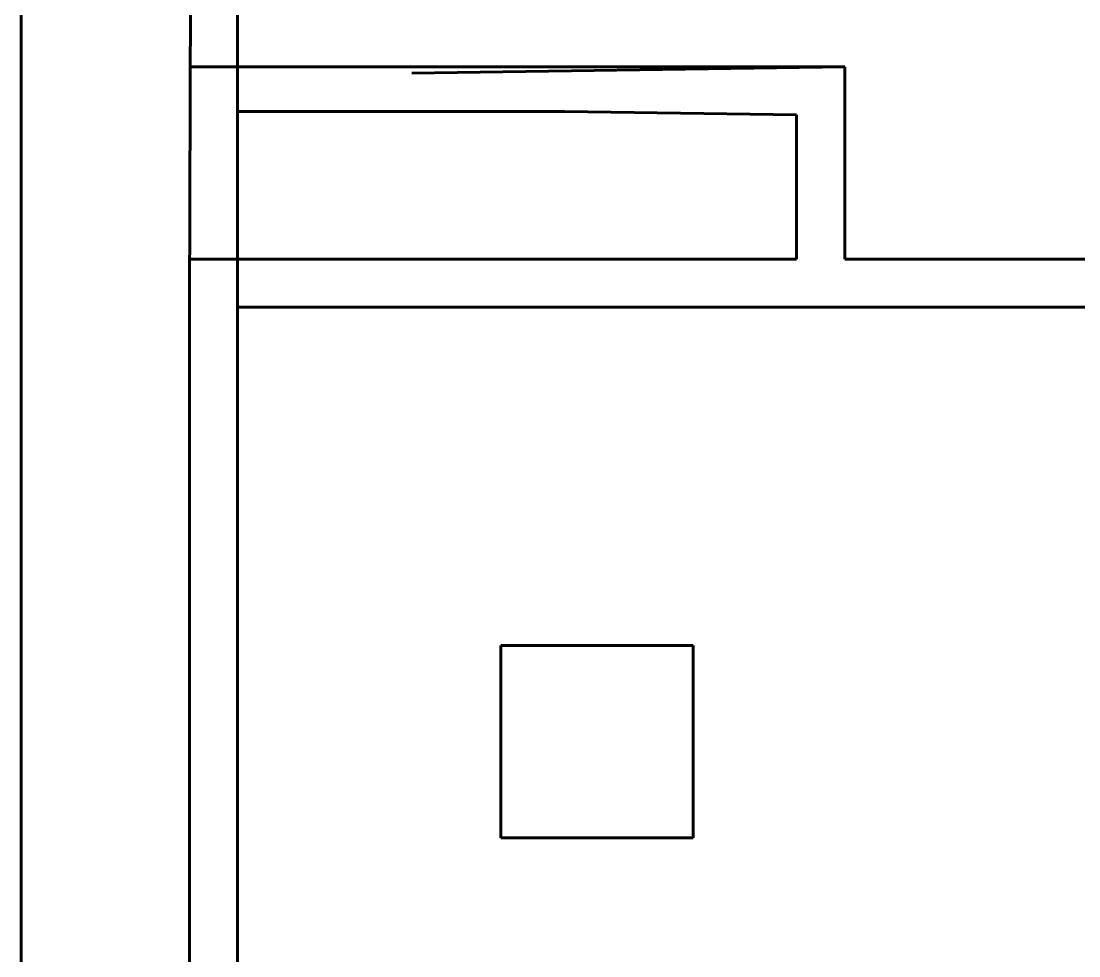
# Model space of a CAD drawing. Extents: x 0 to 297, y 0 to 292.
# Drawn here: x 65.64 to 76.64, y 82.77 to 92.49 of the extents above; entities that cross this region are included whole.
import ezdxf

# ---------------------------------------------------------------- set-up
doc = ezdxf.new("R2010")
doc.units = 0
doc.header["$MEASUREMENT"] = 0
doc.linetypes.add('K5LT_BASIC', pattern=[0])
doc.layers.add('Системный слой', color=7, linetype='Continuous')

# ---------------------------------------------------------------- blocks, each defined once
blk = doc.blocks.new('*U')
at = {"layer": 'Системный слой', "linetype": 'K5LT_BASIC', "lineweight": 60}
for p, q in [((72.632, 86), (70.632, 86)), ((70.632, 86), (70.632, 84)), ((72.632, 84), (72.632, 86)), ((70.632, 84), (72.632, 84))]:
    blk.add_line(p, q, dxfattribs=at)

msp = doc.modelspace()

# ---------------------------------------------------------------- linework, layer by layer
at = {"layer": 'Системный слой', "linetype": 'K5LT_BASIC', "lineweight": 60}
for p, q in [((65.642, 67.019), (65.642, 114.519)), ((67.392, 89.519), (67.426, 98.023)), ((67.892, 89.519), (67.892, 98.019)), ((74.207, 92.019), (67.392, 92.019)), ((74.207, 92.019), (69.706, 91.953)), ((74.207, 90.019), (74.207, 92.019)), ((71.293, 91.556), (67.892, 91.556)), ((73.707, 91.519), (71.293, 91.556)), ((73.707, 90.019), (73.707, 91.519)), ((70.207, 90.019), (67.392, 90.019)), ((73.707, 90.019), (70.207, 90.019)), ((78.207, 90.019), (74.207, 90.019)), ((67.392, 69.519), (67.392, 89.519)), ((67.892, 69.519), (67.892, 89.519)), ((83.392, 89.519), (67.892, 89.519)), ((99.392, 89.519), (67.892, 89.519)), ((67.892, 69.519), (67.892, 89.519)), ((75.892, 89.519), (99.392, 89.519))]:
    msp.add_line(p, q, dxfattribs=at)

# ---------------------------------------------------------------- block references
at = {"layer": 'Системный слой'}
msp.add_blockref('*U', (0, 0), dxfattribs=at)
msp.add_blockref('*U', (0, 0), dxfattribs=at)
msp.add_blockref('*U', (0, 0), dxfattribs=at)
msp.add_blockref('*U', (0, 0), dxfattribs=at)
msp.add_blockref('*U', (0, 0), dxfattribs=at)
msp.add_blockref('*U', (0, 0), dxfattribs=at)
msp.add_blockref('*U', (0, 0), dxfattribs=at)
msp.add_blockref('*U', (0, 0), dxfattribs=at)
msp.add_blockref('*U', (0, 0), dxfattribs=at)
msp.add_blockref('*U', (0, 0), dxfattribs=at)
msp.add_blockref('*U', (0, 0), dxfattribs=at)
msp.add_blockref('*U', (0, 0), dxfattribs=at)
msp.add_blockref('*U', (0, 0), dxfattribs=at)
msp.add_blockref('*U', (0, 0), dxfattribs=at)
msp.add_blockref('*U', (0, 0), dxfattribs=at)
msp.add_blockref('*U', (0, 0), dxfattribs=at)
msp.add_blockref('*U', (0, 0), dxfattribs=at)
msp.add_blockref('*U', (0, 0), dxfattribs=at)
msp.add_blockref('*U', (0, 0), dxfattribs=at)
msp.add_blockref('*U', (0, 0), dxfattribs=at)
msp.add_blockref('*U', (0, 0), dxfattribs=at)
msp.add_blockref('*U', (0, 0), dxfattribs=at)
msp.add_blockref('*U', (0, 0), dxfattribs=at)
msp.add_blockref('*U', (0, 0), dxfattribs=at)
msp.add_blockref('*U', (0, 0), dxfattribs=at)
msp.add_blockref('*U', (0, 0), dxfattribs=at)
msp.add_blockref('*U', (0, 0), dxfattribs=at)
msp.add_blockref('*U', (0, 0), dxfattribs=at)
msp.add_blockref('*U', (0, 0), dxfattribs=at)
msp.add_blockref('*U', (0, 0), dxfattribs=at)
msp.add_blockref('*U', (0, 0), dxfattribs=at)
msp.add_blockref('*U', (0, 0), dxfattribs=at)
msp.add_blockref('*U', (0, 0), dxfattribs=at)
msp.add_blockref('*U', (0, 0), dxfattribs=at)
msp.add_blockref('*U', (0, 0), dxfattribs=at)
msp.add_blockref('*U', (0, 0), dxfattribs=at)
msp.add_blockref('*U', (0, 0), dxfattribs=at)
msp.add_blockref('*U', (0, 0), dxfattribs=at)
msp.add_blockref('*U', (0, 0), dxfattribs=at)
msp.add_blockref('*U', (0, 0), dxfattribs=at)
msp.add_blockref('*U', (0, 0), dxfattribs=at)
msp.add_blockref('*U', (0, 0), dxfattribs=at)
msp.add_blockref('*U', (0, 0), dxfattribs=at)
msp.add_blockref('*U', (0, 0), dxfattribs=at)
msp.add_blockref('*U', (0, 0), dxfattribs=at)
msp.add_blockref('*U', (0, 0), dxfattribs=at)
msp.add_blockref('*U', (0, 0), dxfattribs=at)
msp.add_blockref('*U', (0, 0), dxfattribs=at)
msp.add_blockref('*U', (0, 0), dxfattribs=at)
msp.add_blockref('*U', (0, 0), dxfattribs=at)
msp.add_blockref('*U', (0, 0), dxfattribs=at)
msp.add_blockref('*U', (0, 0), dxfattribs=at)
msp.add_blockref('*U', (0, 0), dxfattribs=at)
msp.add_blockref('*U', (0, 0), dxfattribs=at)
msp.add_blockref('*U', (0, 0), dxfattribs=at)
msp.add_blockref('*U', (0, 0), dxfattribs=at)
msp.add_blockref('*U', (0, 0), dxfattribs=at)
msp.add_blockref('*U', (0, 0), dxfattribs=at)
msp.add_blockref('*U', (0, 0), dxfattribs=at)
msp.add_blockref('*U', (0, 0), dxfattribs=at)
msp.add_blockref('*U', (0, 0), dxfattribs=at)
msp.add_blockref('*U', (0, 0), dxfattribs=at)
msp.add_blockref('*U', (0, 0), dxfattribs=at)
msp.add_blockref('*U', (0, 0), dxfattribs=at)
msp.add_blockref('*U', (0, 0), dxfattribs=at)
msp.add_blockref('*U', (0, 0), dxfattribs=at)
msp.add_blockref('*U', (0, 0), dxfattribs=at)
msp.add_blockref('*U', (0, 0), dxfattribs=at)
msp.add_blockref('*U', (0, 0), dxfattribs=at)
msp.add_blockref('*U', (0, 0), dxfattribs=at)
msp.add_blockref('*U', (0, 0), dxfattribs=at)
msp.add_blockref('*U', (0, 0), dxfattribs=at)
msp.add_blockref('*U', (0, 0), dxfattribs=at)
msp.add_blockref('*U', (0, 0), dxfattribs=at)
msp.add_blockref('*U', (0, 0), dxfattribs=at)
msp.add_blockref('*U', (0, 0), dxfattribs=at)
msp.add_blockref('*U', (0, 0), dxfattribs=at)
msp.add_blockref('*U', (0, 0), dxfattribs=at)
msp.add_blockref('*U', (0, 0), dxfattribs=at)
msp.add_blockref('*U', (0, 0), dxfattribs=at)
msp.add_blockref('*U', (0, 0), dxfattribs=at)
msp.add_blockref('*U', (0, 0), dxfattribs=at)
msp.add_blockref('*U', (0, 0), dxfattribs=at)
msp.add_blockref('*U', (0, 0), dxfattribs=at)
msp.add_blockref('*U', (0, 0), dxfattribs=at)
msp.add_blockref('*U', (0, 0), dxfattribs=at)
msp.add_blockref('*U', (0, 0), dxfattribs=at)
msp.add_blockref('*U', (0, 0), dxfattribs=at)
msp.add_blockref('*U', (0, 0), dxfattribs=at)
msp.add_blockref('*U', (0, 0), dxfattribs=at)
msp.add_blockref('*U', (0, 0), dxfattribs=at)
msp.add_blockref('*U', (0, 0), dxfattribs=at)
msp.add_blockref('*U', (0, 0), dxfattribs=at)
msp.add_blockref('*U', (0, 0), dxfattribs=at)
msp.add_blockref('*U', (0, 0), dxfattribs=at)
msp.add_blockref('*U', (0, 0), dxfattribs=at)
msp.add_blockref('*U', (0, 0), dxfattribs=at)
msp.add_blockref('*U', (0, 0), dxfattribs=at)
msp.add_blockref('*U', (0, 0), dxfattribs=at)
msp.add_blockref('*U', (0, 0), dxfattribs=at)
msp.add_blockref('*U', (0, 0), dxfattribs=at)
msp.add_blockref('*U', (0, 0), dxfattribs=at)
msp.add_blockref('*U', (0, 0), dxfattribs=at)
msp.add_blockref('*U', (0, 0), dxfattribs=at)
msp.add_blockref('*U', (0, 0), dxfattribs=at)
msp.add_blockref('*U', (0, 0), dxfattribs=at)
msp.add_blockref('*U', (0, 0), dxfattribs=at)
msp.add_blockref('*U', (0, 0), dxfattribs=at)
msp.add_blockref('*U', (0, 0), dxfattribs=at)
msp.add_blockref('*U', (0, 0), dxfattribs=at)
msp.add_blockref('*U', (0, 0), dxfattribs=at)
msp.add_blockref('*U', (0, 0), dxfattribs=at)
msp.add_blockref('*U', (0, 0), dxfattribs=at)
msp.add_blockref('*U', (0, 0), dxfattribs=at)
msp.add_blockref('*U', (0, 0), dxfattribs=at)
msp.add_blockref('*U', (0, 0), dxfattribs=at)
msp.add_blockref('*U', (0, 0), dxfattribs=at)
msp.add_blockref('*U', (0, 0), dxfattribs=at)
msp.add_blockref('*U', (0, 0), dxfattribs=at)
msp.add_blockref('*U', (0, 0), dxfattribs=at)
msp.add_blockref('*U', (0, 0), dxfattribs=at)
msp.add_blockref('*U', (0, 0), dxfattribs=at)
msp.add_blockref('*U', (0, 0), dxfattribs=at)
msp.add_blockref('*U', (0, 0), dxfattribs=at)
msp.add_blockref('*U', (0, 0), dxfattribs=at)
msp.add_blockref('*U', (0, 0), dxfattribs=at)
msp.add_blockref('*U', (0, 0), dxfattribs=at)
msp.add_blockref('*U', (0, 0), dxfattribs=at)
msp.add_blockref('*U', (0, 0), dxfattribs=at)
msp.add_blockref('*U', (0, 0), dxfattribs=at)
msp.add_blockref('*U', (0, 0), dxfattribs=at)
msp.add_blockref('*U', (0, 0), dxfattribs=at)
msp.add_blockref('*U', (0, 0), dxfattribs=at)
msp.add_blockref('*U', (0, 0), dxfattribs=at)
msp.add_blockref('*U', (0, 0), dxfattribs=at)
msp.add_blockref('*U', (0, 0), dxfattribs=at)
msp.add_blockref('*U', (0, 0), dxfattribs=at)
msp.add_blockref('*U', (0, 0), dxfattribs=at)
msp.add_blockref('*U', (0, 0), dxfattribs=at)
msp.add_blockref('*U', (0, 0), dxfattribs=at)
msp.add_blockref('*U', (0, 0), dxfattribs=at)
msp.add_blockref('*U', (0, 0), dxfattribs=at)
msp.add_blockref('*U', (0, 0), dxfattribs=at)
msp.add_blockref('*U', (0, 0), dxfattribs=at)
msp.add_blockref('*U', (0, 0), dxfattribs=at)
msp.add_blockref('*U', (0, 0), dxfattribs=at)
msp.add_blockref('*U', (0, 0), dxfattribs=at)
msp.add_blockref('*U', (0, 0), dxfattribs=at)
msp.add_blockref('*U', (0, 0), dxfattribs=at)
msp.add_blockref('*U', (0, 0), dxfattribs=at)
msp.add_blockref('*U', (0, 0), dxfattribs=at)
msp.add_blockref('*U', (0, 0), dxfattribs=at)
msp.add_blockref('*U', (0, 0), dxfattribs=at)
msp.add_blockref('*U', (0, 0), dxfattribs=at)
msp.add_blockref('*U', (0, 0), dxfattribs=at)
msp.add_blockref('*U', (0, 0), dxfattribs=at)
msp.add_blockref('*U', (0, 0), dxfattribs=at)
msp.add_blockref('*U', (0, 0), dxfattribs=at)
msp.add_blockref('*U', (0, 0), dxfattribs=at)
msp.add_blockref('*U', (0, 0), dxfattribs=at)
msp.add_blockref('*U', (0, 0), dxfattribs=at)
msp.add_blockref('*U', (0, 0), dxfattribs=at)
msp.add_blockref('*U', (0, 0), dxfattribs=at)
msp.add_blockref('*U', (0, 0), dxfattribs=at)
msp.add_blockref('*U', (0, 0), dxfattribs=at)
msp.add_blockref('*U', (0, 0), dxfattribs=at)
msp.add_blockref('*U', (0, 0), dxfattribs=at)
msp.add_blockref('*U', (0, 0), dxfattribs=at)
msp.add_blockref('*U', (0, 0), dxfattribs=at)
msp.add_blockref('*U', (0, 0), dxfattribs=at)
msp.add_blockref('*U', (0, 0), dxfattribs=at)
msp.add_blockref('*U', (0, 0), dxfattribs=at)
msp.add_blockref('*U', (0, 0), dxfattribs=at)
msp.add_blockref('*U', (0, 0), dxfattribs=at)
msp.add_blockref('*U', (0, 0), dxfattribs=at)
msp.add_blockref('*U', (0, 0), dxfattribs=at)
msp.add_blockref('*U', (0, 0), dxfattribs=at)
msp.add_blockref('*U', (0, 0), dxfattribs=at)
msp.add_blockref('*U', (0, 0), dxfattribs=at)
msp.add_blockref('*U', (0, 0), dxfattribs=at)
msp.add_blockref('*U', (0, 0), dxfattribs=at)
msp.add_blockref('*U', (0, 0), dxfattribs=at)
msp.add_blockref('*U', (0, 0), dxfattribs=at)
msp.add_blockref('*U', (0, 0), dxfattribs=at)
msp.add_blockref('*U', (0, 0), dxfattribs=at)
msp.add_blockref('*U', (0, 0), dxfattribs=at)
msp.add_blockref('*U', (0, 0), dxfattribs=at)
msp.add_blockref('*U', (0, 0), dxfattribs=at)
msp.add_blockref('*U', (0, 0), dxfattribs=at)
msp.add_blockref('*U', (0, 0), dxfattribs=at)
msp.add_blockref('*U', (0, 0), dxfattribs=at)
msp.add_blockref('*U', (0, 0), dxfattribs=at)
msp.add_blockref('*U', (0, 0), dxfattribs=at)
msp.add_blockref('*U', (0, 0), dxfattribs=at)
msp.add_blockref('*U', (0, 0), dxfattribs=at)
msp.add_blockref('*U', (0, 0), dxfattribs=at)
msp.add_blockref('*U', (0, 0), dxfattribs=at)
msp.add_blockref('*U', (0, 0), dxfattribs=at)
msp.add_blockref('*U', (0, 0), dxfattribs=at)
msp.add_blockref('*U', (0, 0), dxfattribs=at)
msp.add_blockref('*U', (0, 0), dxfattribs=at)
msp.add_blockref('*U', (0, 0), dxfattribs=at)
msp.add_blockref('*U', (0, 0), dxfattribs=at)
msp.add_blockref('*U', (0, 0), dxfattribs=at)
msp.add_blockref('*U', (0, 0), dxfattribs=at)
msp.add_blockref('*U', (0, 0), dxfattribs=at)
msp.add_blockref('*U', (0, 0), dxfattribs=at)
msp.add_blockref('*U', (0, 0), dxfattribs=at)
msp.add_blockref('*U', (0, 0), dxfattribs=at)
msp.add_blockref('*U', (0, 0), dxfattribs=at)
msp.add_blockref('*U', (0, 0), dxfattribs=at)
msp.add_blockref('*U', (0, 0), dxfattribs=at)
msp.add_blockref('*U', (0, 0), dxfattribs=at)
msp.add_blockref('*U', (0, 0), dxfattribs=at)
msp.add_blockref('*U', (0, 0), dxfattribs=at)
msp.add_blockref('*U', (0, 0), dxfattribs=at)
msp.add_blockref('*U', (0, 0), dxfattribs=at)
msp.add_blockref('*U', (0, 0), dxfattribs=at)
msp.add_blockref('*U', (0, 0), dxfattribs=at)
msp.add_blockref('*U', (0, 0), dxfattribs=at)
msp.add_blockref('*U', (0, 0), dxfattribs=at)
msp.add_blockref('*U', (0, 0), dxfattribs=at)
msp.add_blockref('*U', (0, 0), dxfattribs=at)
msp.add_blockref('*U', (0, 0), dxfattribs=at)
msp.add_blockref('*U', (0, 0), dxfattribs=at)
msp.add_blockref('*U', (0, 0), dxfattribs=at)
msp.add_blockref('*U', (0, 0), dxfattribs=at)
msp.add_blockref('*U', (0, 0), dxfattribs=at)
msp.add_blockref('*U', (0, 0), dxfattribs=at)
msp.add_blockref('*U', (0, 0), dxfattribs=at)
msp.add_blockref('*U', (0, 0), dxfattribs=at)
msp.add_blockref('*U', (0, 0), dxfattribs=at)
msp.add_blockref('*U', (0, 0), dxfattribs=at)
msp.add_blockref('*U', (0, 0), dxfattribs=at)
msp.add_blockref('*U', (0, 0), dxfattribs=at)
msp.add_blockref('*U', (0, 0), dxfattribs=at)
msp.add_blockref('*U', (0, 0), dxfattribs=at)
msp.add_blockref('*U', (0, 0), dxfattribs=at)
msp.add_blockref('*U', (0, 0), dxfattribs=at)
msp.add_blockref('*U', (0, 0), dxfattribs=at)
msp.add_blockref('*U', (0, 0), dxfattribs=at)
msp.add_blockref('*U', (0, 0), dxfattribs=at)
msp.add_blockref('*U', (0, 0), dxfattribs=at)
msp.add_blockref('*U', (0, 0), dxfattribs=at)
msp.add_blockref('*U', (0, 0), dxfattribs=at)
msp.add_blockref('*U', (0, 0), dxfattribs=at)
msp.add_blockref('*U', (0, 0), dxfattribs=at)
msp.add_blockref('*U', (0, 0), dxfattribs=at)
msp.add_blockref('*U', (0, 0), dxfattribs=at)
msp.add_blockref('*U', (0, 0), dxfattribs=at)
msp.add_blockref('*U', (0, 0), dxfattribs=at)
msp.add_blockref('*U', (0, 0), dxfattribs=at)
msp.add_blockref('*U', (0, 0), dxfattribs=at)
msp.add_blockref('*U', (0, 0), dxfattribs=at)
msp.add_blockref('*U', (0, 0), dxfattribs=at)
msp.add_blockref('*U', (0, 0), dxfattribs=at)
msp.add_blockref('*U', (0, 0), dxfattribs=at)
msp.add_blockref('*U', (0, 0), dxfattribs=at)
msp.add_blockref('*U', (0, 0), dxfattribs=at)
msp.add_blockref('*U', (0, 0), dxfattribs=at)
msp.add_blockref('*U', (0, 0), dxfattribs=at)
msp.add_blockref('*U', (0, 0), dxfattribs=at)
msp.add_blockref('*U', (0, 0), dxfattribs=at)
msp.add_blockref('*U', (0, 0), dxfattribs=at)
msp.add_blockref('*U', (0, 0), dxfattribs=at)
msp.add_blockref('*U', (0, 0), dxfattribs=at)
msp.add_blockref('*U', (0, 0), dxfattribs=at)
msp.add_blockref('*U', (0, 0), dxfattribs=at)
msp.add_blockref('*U', (0, 0), dxfattribs=at)
msp.add_blockref('*U', (0, 0), dxfattribs=at)
msp.add_blockref('*U', (0, 0), dxfattribs=at)
msp.add_blockref('*U', (0, 0), dxfattribs=at)
msp.add_blockref('*U', (0, 0), dxfattribs=at)
msp.add_blockref('*U', (0, 0), dxfattribs=at)
msp.add_blockref('*U', (0, 0), dxfattribs=at)
msp.add_blockref('*U', (0, 0), dxfattribs=at)
msp.add_blockref('*U', (0, 0), dxfattribs=at)
msp.add_blockref('*U', (0, 0), dxfattribs=at)
msp.add_blockref('*U', (0, 0), dxfattribs=at)
msp.add_blockref('*U', (0, 0), dxfattribs=at)
msp.add_blockref('*U', (0, 0), dxfattribs=at)
msp.add_blockref('*U', (0, 0), dxfattribs=at)
msp.add_blockref('*U', (0, 0), dxfattribs=at)
msp.add_blockref('*U', (0, 0), dxfattribs=at)
msp.add_blockref('*U', (0, 0), dxfattribs=at)
msp.add_blockref('*U', (0, 0), dxfattribs=at)
msp.add_blockref('*U', (0, 0), dxfattribs=at)
msp.add_blockref('*U', (0, 0), dxfattribs=at)
msp.add_blockref('*U', (0, 0), dxfattribs=at)
msp.add_blockref('*U', (0, 0), dxfattribs=at)
msp.add_blockref('*U', (0, 0), dxfattribs=at)
msp.add_blockref('*U', (0, 0), dxfattribs=at)
msp.add_blockref('*U', (0, 0), dxfattribs=at)
msp.add_blockref('*U', (0, 0), dxfattribs=at)
msp.add_blockref('*U', (0, 0), dxfattribs=at)
msp.add_blockref('*U', (0, 0), dxfattribs=at)
msp.add_blockref('*U', (0, 0), dxfattribs=at)
msp.add_blockref('*U', (0, 0), dxfattribs=at)
msp.add_blockref('*U', (0, 0), dxfattribs=at)
msp.add_blockref('*U', (0, 0), dxfattribs=at)
msp.add_blockref('*U', (0, 0), dxfattribs=at)
msp.add_blockref('*U', (0, 0), dxfattribs=at)
msp.add_blockref('*U', (0, 0), dxfattribs=at)
msp.add_blockref('*U', (0, 0), dxfattribs=at)
msp.add_blockref('*U', (0, 0), dxfattribs=at)
msp.add_blockref('*U', (0, 0), dxfattribs=at)
msp.add_blockref('*U', (0, 0), dxfattribs=at)
msp.add_blockref('*U', (0, 0), dxfattribs=at)
msp.add_blockref('*U', (0, 0), dxfattribs=at)
msp.add_blockref('*U', (0, 0), dxfattribs=at)
msp.add_blockref('*U', (0, 0), dxfattribs=at)
msp.add_blockref('*U', (0, 0), dxfattribs=at)
msp.add_blockref('*U', (0, 0), dxfattribs=at)
msp.add_blockref('*U', (0, 0), dxfattribs=at)
msp.add_blockref('*U', (0, 0), dxfattribs=at)
msp.add_blockref('*U', (0, 0), dxfattribs=at)
msp.add_blockref('*U', (0, 0), dxfattribs=at)
msp.add_blockref('*U', (0, 0), dxfattribs=at)
msp.add_blockref('*U', (0, 0), dxfattribs=at)
msp.add_blockref('*U', (0, 0), dxfattribs=at)
msp.add_blockref('*U', (0, 0), dxfattribs=at)
msp.add_blockref('*U', (0, 0), dxfattribs=at)
msp.add_blockref('*U', (0, 0), dxfattribs=at)
msp.add_blockref('*U', (0, 0), dxfattribs=at)
msp.add_blockref('*U', (0, 0), dxfattribs=at)
msp.add_blockref('*U', (0, 0), dxfattribs=at)
msp.add_blockref('*U', (0, 0), dxfattribs=at)
msp.add_blockref('*U', (0, 0), dxfattribs=at)
msp.add_blockref('*U', (0, 0), dxfattribs=at)
msp.add_blockref('*U', (0, 0), dxfattribs=at)
msp.add_blockref('*U', (0, 0), dxfattribs=at)
msp.add_blockref('*U', (0, 0), dxfattribs=at)
msp.add_blockref('*U', (0, 0), dxfattribs=at)
msp.add_blockref('*U', (0, 0), dxfattribs=at)
msp.add_blockref('*U', (0, 0), dxfattribs=at)
msp.add_blockref('*U', (0, 0), dxfattribs=at)
msp.add_blockref('*U', (0, 0), dxfattribs=at)
msp.add_blockref('*U', (0, 0), dxfattribs=at)
msp.add_blockref('*U', (0, 0), dxfattribs=at)
msp.add_blockref('*U', (0, 0), dxfattribs=at)
msp.add_blockref('*U', (0, 0), dxfattribs=at)
msp.add_blockref('*U', (0, 0), dxfattribs=at)
msp.add_blockref('*U', (0, 0), dxfattribs=at)
msp.add_blockref('*U', (0, 0), dxfattribs=at)
msp.add_blockref('*U', (0, 0), dxfattribs=at)
msp.add_blockref('*U', (0, 0), dxfattribs=at)
msp.add_blockref('*U', (0, 0), dxfattribs=at)
msp.add_blockref('*U', (0, 0), dxfattribs=at)
msp.add_blockref('*U', (0, 0), dxfattribs=at)
msp.add_blockref('*U', (0, 0), dxfattribs=at)
msp.add_blockref('*U', (0, 0), dxfattribs=at)
msp.add_blockref('*U', (0, 0), dxfattribs=at)
msp.add_blockref('*U', (0, 0), dxfattribs=at)
msp.add_blockref('*U', (0, 0), dxfattribs=at)
msp.add_blockref('*U', (0, 0), dxfattribs=at)
msp.add_blockref('*U', (0, 0), dxfattribs=at)
msp.add_blockref('*U', (0, 0), dxfattribs=at)
msp.add_blockref('*U', (0, 0), dxfattribs=at)
msp.add_blockref('*U', (0, 0), dxfattribs=at)
msp.add_blockref('*U', (0, 0), dxfattribs=at)
msp.add_blockref('*U', (0, 0), dxfattribs=at)
msp.add_blockref('*U', (0, 0), dxfattribs=at)
msp.add_blockref('*U', (0, 0), dxfattribs=at)
msp.add_blockref('*U', (0, 0), dxfattribs=at)

doc.saveas('drawing.dxf')
